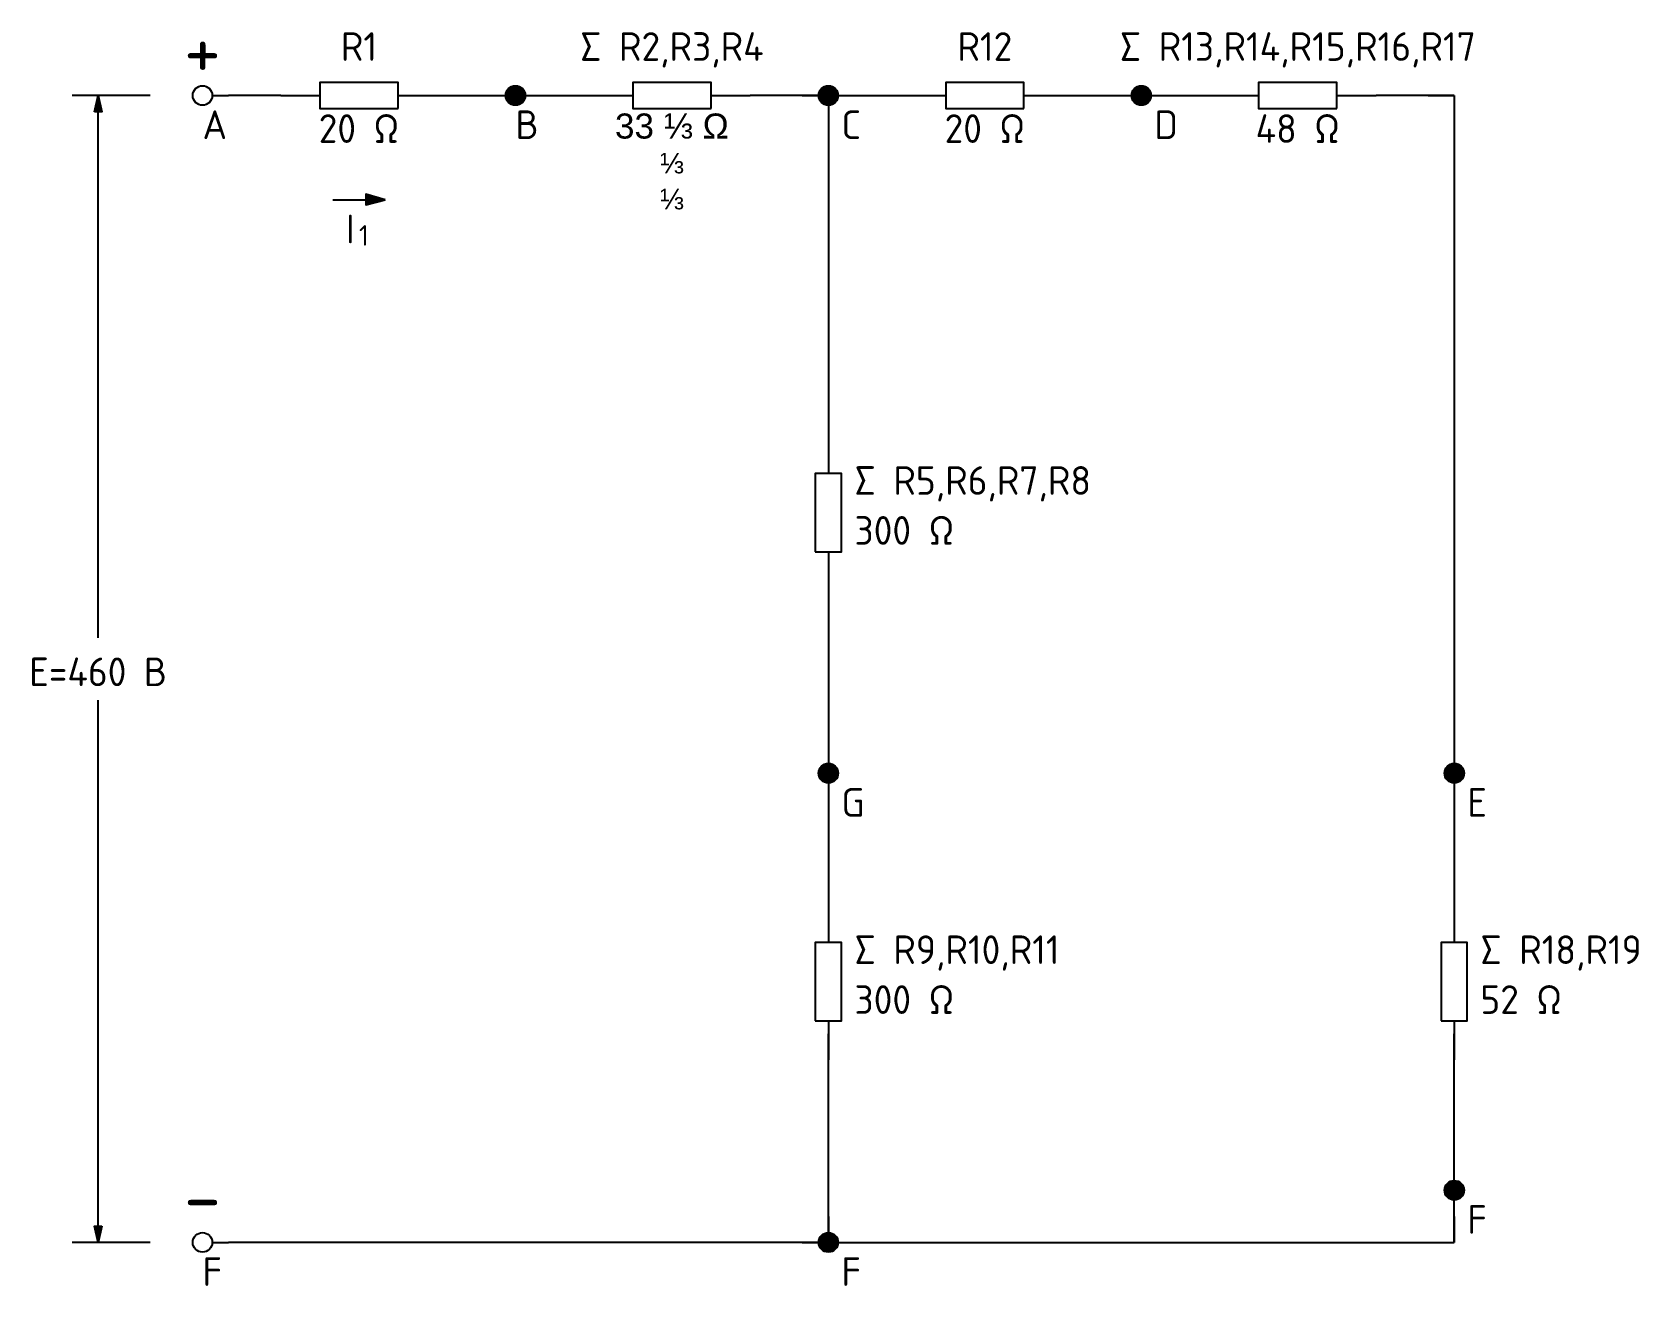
# Model space of a CAD drawing. Header units: millimetres. Extents: x 31 to 154, y 117 to 213.
import ezdxf
from ezdxf.enums import TextEntityAlignment as Align

# ---------------------------------------------------------------- set-up
doc = ezdxf.new("R2010")
doc.units = ezdxf.units.MM
doc.styles.add('Arial', font='')
doc.styles.add('GOST Type BU', font='')
doc.styles.get('Arial').set_extended_font_data('Arial')
doc.styles.get('GOST Type BU').set_extended_font_data('GOST Type BU')

msp = doc.modelspace()

# ---------------------------------------------------------------- hatches: boundary and pattern name
at = {"ltscale": 4}
h = msp.add_hatch(color=256, dxfattribs=at)
edge = h.paths.add_edge_path(flags=0)
edge.add_arc((68, 208), 0.75, 0, 360)
h = msp.add_hatch(color=256, dxfattribs=at)
edge = h.paths.add_edge_path(flags=0)
edge.add_arc((92, 208), 0.75, 0, 360)
h = msp.add_hatch(color=256, dxfattribs=at)
edge = h.paths.add_edge_path(flags=0)
edge.add_arc((116, 208), 0.75, 0, 360)
for points in [[(35.71, 206.76), (36, 208), (36.29, 206.76)], [(58, 200), (56.54, 200.43), (56.54, 199.6)], [(36.29, 121.24), (36, 120), (35.71, 121.24)]]:
    msp.add_hatch(color=256, dxfattribs=at).paths.add_polyline_path(points, flags=0)
h = msp.add_hatch(color=256, dxfattribs=at)
edge = h.paths.add_edge_path(flags=0)
edge.add_arc((92, 156), 0.75, 0, 360)
h = msp.add_hatch(color=256, dxfattribs=at)
edge = h.paths.add_edge_path(flags=0)
edge.add_arc((140, 156), 0.75, 0, 360)
h = msp.add_hatch(color=256, dxfattribs=at)
edge = h.paths.add_edge_path(flags=0)
edge.add_arc((140, 124), 0.75, 0, 360)
h = msp.add_hatch(color=256, dxfattribs=at)
edge = h.paths.add_edge_path(flags=0)
edge.add_arc((92, 120), 0.75, 0, 360)

# ---------------------------------------------------------------- linework, layer by layer
for p, q in [((40, 208), (34, 208)), ((44.75, 208), (46, 208)), ((50, 208), (46, 208)), ((50, 208), (53, 208)), ((59, 208), (62, 208)), ((62, 208), (74, 208)), ((74, 208), (77, 208)), ((83, 208), (86, 208)), ((92, 208), (86, 208)), ((90, 208), (94, 208)), ((92, 208), (92, 180)), ((92, 208), (92, 206)), ((94, 208), (98, 208)), ((98, 208), (101, 208)), ((107, 208), (110, 208)), ((110, 208), (122, 208)), ((122, 208), (125, 208)), ((131, 208), (134, 208)), ((140, 208), (134, 208)), ((138, 208), (140, 208)), ((140, 208), (140, 144)), ((140, 208), (140, 206)), ((36, 166.4), (36, 207)), ((92, 182), (92, 179)), ((92, 173), (92, 170)), ((92, 172), (92, 144)), ((36, 121), (36, 161.6)), ((92, 146), (92, 143)), ((140, 146), (140, 143)), ((92, 137), (92, 134)), ((140, 137), (140, 134)), ((92, 120), (92, 136)), ((140, 120), (140, 136)), ((92, 122), (92, 120)), ((140, 122), (140, 120)), ((40, 120), (34, 120)), ((44.75, 120), (46, 120)), ((92, 120), (46, 120)), ((90, 120), (94, 120)), ((94, 120), (140, 120)), ((138, 120), (140, 120))]:
    msp.add_line(p, q, dxfattribs=at)
for points in [[(59, 207), (59, 209), (53, 209), (53, 207)], [(83, 207), (83, 209), (77, 209), (77, 207)], [(107, 207), (107, 209), (101, 209), (101, 207)], [(131, 207), (131, 209), (125, 209), (125, 207)], [(35.71, 206.76), (36, 208), (36.29, 206.76)], [(58, 200), (56.54, 200.43), (56.54, 199.6)], [(91, 173), (93, 173), (93, 179), (91, 179)], [(91, 137), (93, 137), (93, 143), (91, 143)], [(139, 137), (141, 137), (141, 143), (139, 143)], [(36.29, 121.24), (36, 120), (35.71, 121.24)]]:
    msp.add_lwpolyline(points, close=True, dxfattribs=at)
msp.add_lwpolyline([(54, 200), (58, 200)], dxfattribs=at)
for centre in [(44, 208), (68, 208), (92, 208), (116, 208), (92, 156), (140, 156), (140, 124), (44, 120), (92, 120)]:
    msp.add_circle(centre, 0.75, dxfattribs=at)

# ---------------------------------------------------------------- texts
at = {"style": 'GOST Type BU'}
for s, height, p in [('+', 4.39, (44, 208)), ('R1', 2.197, (56, 210)), ('Σ R2,R3,R4', 2.197, (80, 210)), ('R12', 2.197, (104, 210)), ('Σ R13,R14,R15,R16,R17', 2.1975, (128, 210)), ('-', 4.39, (44, 120))]:
    msp.add_text(s, height=height, dxfattribs=at).set_placement(p, align=Align.BOTTOM_CENTER)
for s, height, p in [('A', 2.2, (44, 204)), ('B', 2.2, (68, 204)), ('C', 2.2, (93, 204)), ('D', 2.2, (117, 204)), ('I', 2.2, (55, 196)), ('1', 1.58, (56, 196)), ('G', 2.2, (93, 152)), ('E', 2.2, (141, 152)), ('F', 2.2, (141, 120)), ('F', 2.2, (44, 116)), ('F', 2.2, (93, 116))]:
    msp.add_text(s, height=height, dxfattribs=at).set_placement(p, align=Align.BOTTOM_LEFT)
for s, height, style, p in [('20 Ω', 2.197, 'GOST Type BU', (56, 206.56)), ('33 ⅓ Ω', 1.923, 'Arial', (80, 206.62)), ('20 Ω', 2.197, 'GOST Type BU', (104, 206.56)), ('48 Ω', 2.197, 'GOST Type BU', (128, 206.56)), ('⅓', 1.58, 'GOST Type BU', (80, 203.6)), ('⅓', 1.58, 'GOST Type BU', (80, 200.84))]:
    msp.add_text(s, height=height, dxfattribs=dict(style=style)).set_placement(p, align=Align.TOP_CENTER)
for s, height, p in [('Σ R5,R6,R7,R8', 2.1975, (94, 179.56)), ('300 Ω', 2.197, (94, 175.73)), ('Σ R9,R10,R11', 2.1975, (94, 143.56)), ('Σ R18,R19', 2.197, (142, 143.56)), ('300 Ω', 2.197, (94, 139.73)), ('52 Ω', 2.197, (142, 139.73))]:
    msp.add_text(s, height=height, dxfattribs=at).set_placement(p, align=Align.TOP_LEFT)
msp.add_text('E=460 B', height=2.197, dxfattribs=at).set_placement((36, 163.78), align=Align.MIDDLE_CENTER)

doc.saveas('drawing.dxf')
